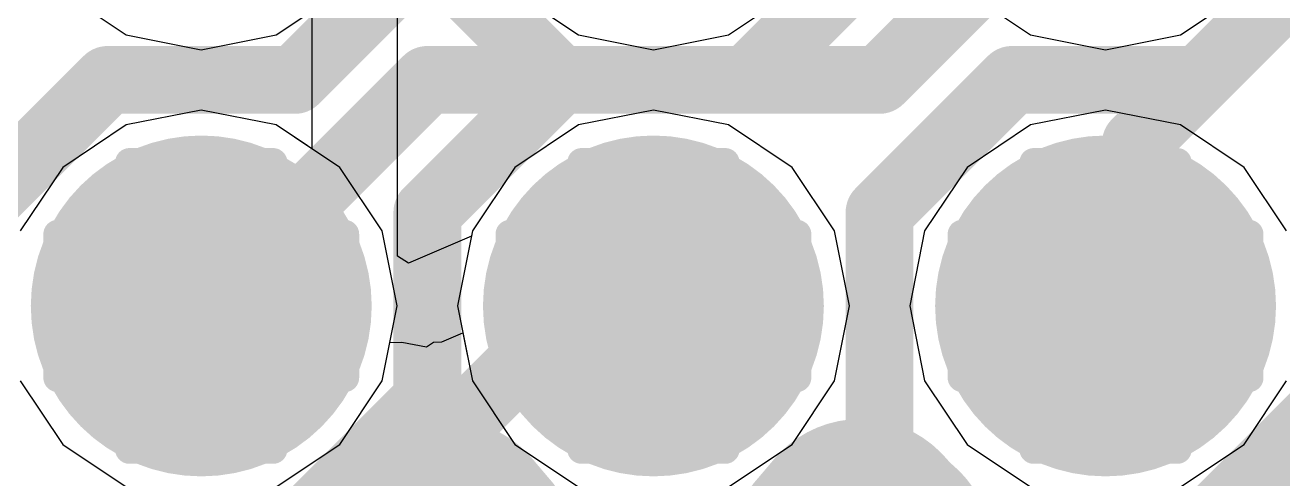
# Model space of a CAD drawing. Header units: millimetres. Extents: x 13 to 259, y -2 to 326.
# Drawn here: x 111.491 to 113.716, y 102.894 to 103.697 of the extents above; entities that cross this region are included whole.
import ezdxf

# ---------------------------------------------------------------- set-up
doc = ezdxf.new("R2010")
doc.units = ezdxf.units.MM
for name, color, linetype in [('BottomLayer', 5, 'Continuous'), ('ConnectLayer', 7, 'Continuous'), ('DrillDrawing', 1, 'Continuous'), ('MidLayer1', 16, 'Continuous'), ('MidLayer2', 76, 'Continuous'), ('MidLayer3', 90, 'Continuous'), ('MidLayer4', 156, 'Continuous'), ('MidLayer5', 130, 'Continuous'), ('MidLayer6', 216, 'Continuous'), ('MultiLayer', 9, 'Continuous'), ('TopLayer', 1, 'Continuous'), ('TopPaste', 8, 'Continuous'), ('TopSolder', 216, 'Continuous')]:
    doc.layers.add(name, color=color, linetype=linetype)

# ---------------------------------------------------------------- blocks, each defined once
blk = doc.blocks.new('BGA144C80P12X12_1000X1000X170_150')
at = {"layer": 'TopLayer', "const_width": 0.2}
for points in [[(-1.3, -0.4, 1), (-1.1, -0.4, 1)], [(-1.3, -1.2, 1), (-1.1, -1.2, 1)], [(-1.3, -2, 1), (-1.1, -2, 1)]]:
    blk.add_lwpolyline(points, format="xyb", close=True, dxfattribs=at)
at = {"layer": 'TopPaste', "const_width": 0.2}
for points in [[(-1.3, -0.4, 1), (-1.1, -0.4, 1)], [(-1.3, -1.2, 1), (-1.1, -1.2, 1)], [(-1.3, -2, 1), (-1.1, -2, 1)]]:
    blk.add_lwpolyline(points, format="xyb", close=True, dxfattribs=at)
at = {"layer": 'TopSolder', "const_width": 0.3016}
for points in [[(-1.3508, -0.4, 1), (-1.0492, -0.4, 1)], [(-1.3508, -1.2, 1), (-1.0492, -1.2, 1)], [(-1.3508, -2, 1), (-1.0492, -2, 1)]]:
    blk.add_lwpolyline(points, format="xyb", close=True, dxfattribs=at)

msp = doc.modelspace()

# ---------------------------------------------------------------- linework, layer by layer
at = {"layer": 'BottomLayer', "const_width": 0.25}
for points in [[(111.6778, 103.2, 1), (111.9278, 103.2, 1)], [(112.4778, 103.2, 1), (112.7278, 103.2, 1)], [(113.2778, 103.2, 1), (113.5278, 103.2, 1)]]:
    msp.add_lwpolyline(points, format="xyb", close=True, dxfattribs=at)
at = {"layer": 'ConnectLayer'}
for p, q in [((112.15, 103.2882), (112.15, 104.425)), ((111.5577, 103.7549), (111.6702, 103.6797)), ((111.5577, 103.7549), (111.6702, 103.6797)), ((111.9355, 103.6797), (112.048, 103.7549)), ((112.3577, 103.7549), (112.4702, 103.6797)), ((112.3577, 103.7549), (112.4702, 103.6797)), ((112.7355, 103.6797), (112.848, 103.7549)), ((112.7355, 103.6797), (112.848, 103.7549)), ((113.1577, 103.7549), (113.2702, 103.6797)), ((113.1577, 103.7549), (113.2702, 103.6797)), ((113.5355, 103.6797), (113.648, 103.7549)), ((113.5355, 103.6797), (113.648, 103.7549)), ((111.9355, 103.6797), (111.9985, 103.7218)), ((111.9985, 103.7218), (111.9985, 103.4782)), ((111.6702, 103.6797), (111.8028, 103.6534)), ((111.6702, 103.6797), (111.8028, 103.6534)), ((111.8028, 103.6534), (111.9355, 103.6797)), ((111.8028, 103.6534), (111.9355, 103.6797)), ((112.4702, 103.6797), (112.6028, 103.6534)), ((112.4702, 103.6797), (112.6028, 103.6534)), ((112.6028, 103.6534), (112.7355, 103.6797)), ((112.6028, 103.6534), (112.7355, 103.6797)), ((113.2702, 103.6797), (113.4028, 103.6534)), ((113.2702, 103.6797), (113.4028, 103.6534)), ((113.4028, 103.6534), (113.5355, 103.6797)), ((113.4028, 103.6534), (113.5355, 103.6797)), ((111.8028, 103.5467), (111.6702, 103.5203)), ((111.8028, 103.5467), (111.6702, 103.5203)), ((111.9355, 103.5203), (111.8028, 103.5467)), ((111.9355, 103.5203), (111.8028, 103.5467)), ((112.6028, 103.5467), (112.4702, 103.5203)), ((112.6028, 103.5467), (112.4702, 103.5203)), ((112.7355, 103.5203), (112.6028, 103.5467)), ((112.7355, 103.5203), (112.6028, 103.5467)), ((113.4028, 103.5467), (113.2702, 103.5203)), ((113.4028, 103.5467), (113.2702, 103.5203)), ((113.5355, 103.5203), (113.4028, 103.5467)), ((113.5355, 103.5203), (113.4028, 103.5467)), ((111.6702, 103.5203), (111.5577, 103.4451)), ((111.6702, 103.5203), (111.5577, 103.4451)), ((112.048, 103.4451), (111.9355, 103.5203)), ((111.9985, 103.4782), (111.9355, 103.5203)), ((112.4702, 103.5203), (112.3577, 103.4451)), ((112.4702, 103.5203), (112.3577, 103.4451)), ((112.848, 103.4451), (112.7355, 103.5203)), ((112.848, 103.4451), (112.7355, 103.5203)), ((113.2702, 103.5203), (113.1577, 103.4451)), ((113.2702, 103.5203), (113.1577, 103.4451)), ((113.648, 103.4451), (113.5355, 103.5203)), ((113.648, 103.4451), (113.5355, 103.5203)), ((111.5577, 103.4451), (111.4826, 103.3327)), ((111.5577, 103.4451), (111.4826, 103.3327)), ((112.1231, 103.3327), (112.048, 103.4451)), ((112.3577, 103.4451), (112.2826, 103.3327)), ((112.3577, 103.4451), (112.2826, 103.3327)), ((112.9231, 103.3327), (112.848, 103.4451)), ((112.9231, 103.3327), (112.848, 103.4451)), ((113.1577, 103.4451), (113.0826, 103.3327)), ((113.1577, 103.4451), (113.0826, 103.3327)), ((113.7231, 103.3327), (113.648, 103.4451)), ((113.7231, 103.3327), (113.648, 103.4451)), ((112.1495, 103.2), (112.1231, 103.3327)), ((112.2807, 103.3232), (112.1693, 103.2759)), ((112.2826, 103.3327), (112.2562, 103.2)), ((112.2826, 103.3327), (112.2807, 103.3232)), ((112.9495, 103.2), (112.9231, 103.3327)), ((112.9495, 103.2), (112.9231, 103.3327)), ((113.0826, 103.3327), (113.0562, 103.2)), ((113.0826, 103.3327), (113.0562, 103.2)), ((112.1693, 103.2759), (112.15, 103.2882)), ((112.1231, 103.0674), (112.1495, 103.2)), ((112.2562, 103.2), (112.2826, 103.0674)), ((112.9231, 103.0674), (112.9495, 103.2)), ((112.9231, 103.0674), (112.9495, 103.2)), ((113.0562, 103.2), (113.0826, 103.0674)), ((113.0562, 103.2), (113.0826, 103.0674)), ((112.2285, 103.1364), (112.2657, 103.1522)), ((112.2657, 103.1522), (112.2826, 103.0674)), ((112.1231, 103.0674), (112.1367, 103.1356)), ((112.1367, 103.1356), (112.1574, 103.1357)), ((112.1574, 103.1357), (112.2015, 103.1278)), ((112.2015, 103.1278), (112.2137, 103.1362)), ((112.2137, 103.1362), (112.2285, 103.1364)), ((111.4826, 103.0674), (111.5577, 102.9549)), ((111.4826, 103.0674), (111.5577, 102.9549)), ((112.048, 102.9549), (112.1231, 103.0674)), ((112.048, 102.9549), (112.1231, 103.0674)), ((112.2826, 103.0674), (112.3577, 102.9549)), ((112.2826, 103.0674), (112.3577, 102.9549)), ((112.848, 102.9549), (112.9231, 103.0674)), ((112.848, 102.9549), (112.9231, 103.0674)), ((113.0826, 103.0674), (113.1577, 102.9549)), ((113.0826, 103.0674), (113.1577, 102.9549)), ((113.648, 102.9549), (113.7231, 103.0674)), ((113.648, 102.9549), (113.7231, 103.0674)), ((111.5577, 102.9549), (111.6702, 102.8797)), ((111.5577, 102.9549), (111.6702, 102.8797)), ((111.9355, 102.8797), (112.048, 102.9549)), ((111.9355, 102.8797), (112.048, 102.9549)), ((112.3577, 102.9549), (112.4702, 102.8797)), ((112.3577, 102.9549), (112.4702, 102.8797)), ((112.7355, 102.8797), (112.848, 102.9549)), ((112.7355, 102.8797), (112.848, 102.9549)), ((113.1577, 102.9549), (113.2702, 102.8797)), ((113.1577, 102.9549), (113.2702, 102.8797)), ((113.5355, 102.8797), (113.648, 102.9549)), ((113.5355, 102.8797), (113.648, 102.9549))]:
    msp.add_line(p, q, dxfattribs=at)
at = {"layer": 'ConnectLayer', "const_width": 0.4}
for points in [[(112.2365, 102.8, -0.061998), (112.3214, 102.6815)], [(112.2365, 102.8, -0.061998), (112.3214, 102.6815)], [(112.8843, 102.6815, -0.061998), (112.9691, 102.8)], [(112.8843, 102.6815, -0.061998), (112.9691, 102.8)], [(112.3214, 102.6815, -0.061998), (112.2028, 102.7663)], [(112.3214, 102.6815, -0.061998), (112.2028, 102.7663)], [(113.0028, 102.7663, -0.061998), (112.8843, 102.6815)], [(113.0028, 102.7663, -0.061998), (112.8843, 102.6815)]]:
    msp.add_lwpolyline(points, format="xyb", dxfattribs=at)
at = {"layer": 'ConnectLayer', "const_width": 0.2}
for points in [[(112.1365, 102.8, 1), (112.3365, 102.8, 1)], [(112.1365, 102.8, 1), (112.3365, 102.8, 1)], [(112.8691, 102.8, 1), (113.0691, 102.8, 1)], [(112.8691, 102.8, 1), (113.0691, 102.8, 1)], [(112.8755, 102.7932, 1), (113.0755, 102.7932, 1)], [(112.8755, 102.7932, 1), (113.0755, 102.7932, 1)], [(112.1028, 102.7663, 1), (112.3028, 102.7663, 1)], [(112.1028, 102.7663, 1), (112.3028, 102.7663, 1)], [(112.9028, 102.7663, 1), (113.1028, 102.7663, 1)], [(112.9028, 102.7663, 1), (113.1028, 102.7663, 1)], [(112.8168, 102.7345, 1), (113.0168, 102.7345, 1)], [(112.8168, 102.7345, 1), (113.0168, 102.7345, 1)], [(112.8168, 102.7345, 1), (113.0168, 102.7345, 1)], [(112.8168, 102.7345, 1), (113.0168, 102.7345, 1)]]:
    msp.add_lwpolyline(points, format="xyb", close=True, dxfattribs=at)
at = {"layer": 'ConnectLayer', "const_width": 0.4}
for points in [[(112.9168, 102.7345), (112.9755, 102.7932)], [(112.9168, 102.7345), (112.9755, 102.7932)], [(112.8438, 102.6615), (112.9168, 102.7345)], [(112.8438, 102.6615), (112.9168, 102.7345)]]:
    msp.add_lwpolyline(points, dxfattribs=at)
at = {"layer": 'DrillDrawing', "const_width": 0.0508}
for points in [[(111.6758, 103.327), (111.6758, 103.454)], [(111.6758, 103.454), (111.9298, 103.454)], [(111.9298, 103.327), (111.9298, 103.454)], [(112.4758, 103.327), (112.4758, 103.454)], [(112.4758, 103.454), (112.7298, 103.454)], [(112.7298, 103.327), (112.7298, 103.454)], [(113.2758, 103.327), (113.2758, 103.454)], [(113.2758, 103.454), (113.5298, 103.454)], [(113.5298, 103.327), (113.5298, 103.454)], [(111.5488, 103.073), (111.5488, 103.327)], [(111.5488, 103.327), (111.6758, 103.327)], [(111.9298, 103.327), (112.0568, 103.327)], [(112.0568, 103.073), (112.0568, 103.327)], [(112.3488, 103.073), (112.3488, 103.327)], [(112.3488, 103.327), (112.4758, 103.327)], [(112.7298, 103.327), (112.8568, 103.327)], [(112.8568, 103.073), (112.8568, 103.327)], [(113.1488, 103.073), (113.1488, 103.327)], [(113.1488, 103.327), (113.2758, 103.327)], [(113.5298, 103.327), (113.6568, 103.327)], [(113.6568, 103.073), (113.6568, 103.327)], [(111.5488, 103.073), (111.6758, 103.073)], [(111.6758, 102.946), (111.6758, 103.073)], [(111.9298, 103.073), (112.0568, 103.073)], [(111.9298, 102.946), (111.9298, 103.073)], [(112.3488, 103.073), (112.4758, 103.073)], [(112.4758, 102.946), (112.4758, 103.073)], [(112.7298, 103.073), (112.8568, 103.073)], [(112.7298, 102.946), (112.7298, 103.073)], [(113.1488, 103.073), (113.2758, 103.073)], [(113.2758, 102.946), (113.2758, 103.073)], [(113.5298, 103.073), (113.6568, 103.073)], [(113.5298, 102.946), (113.5298, 103.073)], [(111.6758, 102.946), (111.9298, 102.946)], [(112.4758, 102.946), (112.7298, 102.946)], [(113.2758, 102.946), (113.5298, 102.946)]]:
    msp.add_lwpolyline(points, dxfattribs=at)
at = {"layer": 'DrillDrawing', "const_width": 0.0254}
for points in [[(111.6631, 103.454, 1), (111.6885, 103.454, 1)], [(111.6631, 103.454, 1), (111.6885, 103.454, 1)], [(111.9171, 103.454, 1), (111.9425, 103.454, 1)], [(111.9171, 103.454, 1), (111.9425, 103.454, 1)], [(112.4631, 103.454, 1), (112.4885, 103.454, 1)], [(112.4631, 103.454, 1), (112.4885, 103.454, 1)], [(112.7171, 103.454, 1), (112.7425, 103.454, 1)], [(112.7171, 103.454, 1), (112.7425, 103.454, 1)], [(113.2631, 103.454, 1), (113.2885, 103.454, 1)], [(113.2631, 103.454, 1), (113.2885, 103.454, 1)], [(113.5171, 103.454, 1), (113.5425, 103.454, 1)], [(113.5171, 103.454, 1), (113.5425, 103.454, 1)], [(111.5361, 103.327, 1), (111.5615, 103.327, 1)], [(111.5361, 103.327, 1), (111.5615, 103.327, 1)], [(111.6631, 103.327, 1), (111.6885, 103.327, 1)], [(111.6631, 103.327, 1), (111.6885, 103.327, 1)], [(111.9171, 103.327, 1), (111.9425, 103.327, 1)], [(111.9171, 103.327, 1), (111.9425, 103.327, 1)], [(112.0441, 103.327, 1), (112.0695, 103.327, 1)], [(112.0441, 103.327, 1), (112.0695, 103.327, 1)], [(112.3361, 103.327, 1), (112.3615, 103.327, 1)], [(112.3361, 103.327, 1), (112.3615, 103.327, 1)], [(112.4631, 103.327, 1), (112.4885, 103.327, 1)], [(112.4631, 103.327, 1), (112.4885, 103.327, 1)], [(112.7171, 103.327, 1), (112.7425, 103.327, 1)], [(112.7171, 103.327, 1), (112.7425, 103.327, 1)], [(112.8441, 103.327, 1), (112.8695, 103.327, 1)], [(112.8441, 103.327, 1), (112.8695, 103.327, 1)], [(113.1361, 103.327, 1), (113.1615, 103.327, 1)], [(113.1361, 103.327, 1), (113.1615, 103.327, 1)], [(113.2631, 103.327, 1), (113.2885, 103.327, 1)], [(113.2631, 103.327, 1), (113.2885, 103.327, 1)], [(113.5171, 103.327, 1), (113.5425, 103.327, 1)], [(113.5171, 103.327, 1), (113.5425, 103.327, 1)], [(113.6441, 103.327, 1), (113.6695, 103.327, 1)], [(113.6441, 103.327, 1), (113.6695, 103.327, 1)], [(111.5361, 103.073, 1), (111.5615, 103.073, 1)], [(111.5361, 103.073, 1), (111.5615, 103.073, 1)], [(111.6631, 103.073, 1), (111.6885, 103.073, 1)], [(111.6631, 103.073, 1), (111.6885, 103.073, 1)], [(111.9171, 103.073, 1), (111.9425, 103.073, 1)], [(111.9171, 103.073, 1), (111.9425, 103.073, 1)], [(112.0441, 103.073, 1), (112.0695, 103.073, 1)], [(112.0441, 103.073, 1), (112.0695, 103.073, 1)], [(112.3361, 103.073, 1), (112.3615, 103.073, 1)], [(112.3361, 103.073, 1), (112.3615, 103.073, 1)], [(112.4631, 103.073, 1), (112.4885, 103.073, 1)], [(112.4631, 103.073, 1), (112.4885, 103.073, 1)], [(112.7171, 103.073, 1), (112.7425, 103.073, 1)], [(112.7171, 103.073, 1), (112.7425, 103.073, 1)], [(112.8441, 103.073, 1), (112.8695, 103.073, 1)], [(112.8441, 103.073, 1), (112.8695, 103.073, 1)], [(113.1361, 103.073, 1), (113.1615, 103.073, 1)], [(113.1361, 103.073, 1), (113.1615, 103.073, 1)], [(113.2631, 103.073, 1), (113.2885, 103.073, 1)], [(113.2631, 103.073, 1), (113.2885, 103.073, 1)], [(113.5171, 103.073, 1), (113.5425, 103.073, 1)], [(113.5171, 103.073, 1), (113.5425, 103.073, 1)], [(113.6441, 103.073, 1), (113.6695, 103.073, 1)], [(113.6441, 103.073, 1), (113.6695, 103.073, 1)], [(111.6631, 102.946, 1), (111.6885, 102.946, 1)], [(111.6631, 102.946, 1), (111.6885, 102.946, 1)], [(111.9171, 102.946, 1), (111.9425, 102.946, 1)], [(111.9171, 102.946, 1), (111.9425, 102.946, 1)], [(112.4631, 102.946, 1), (112.4885, 102.946, 1)], [(112.4631, 102.946, 1), (112.4885, 102.946, 1)], [(112.7171, 102.946, 1), (112.7425, 102.946, 1)], [(112.7171, 102.946, 1), (112.7425, 102.946, 1)], [(113.2631, 102.946, 1), (113.2885, 102.946, 1)], [(113.2631, 102.946, 1), (113.2885, 102.946, 1)], [(113.5171, 102.946, 1), (113.5425, 102.946, 1)], [(113.5171, 102.946, 1), (113.5425, 102.946, 1)]]:
    msp.add_lwpolyline(points, format="xyb", close=True, dxfattribs=at)
at = {"layer": 'MidLayer1', "const_width": 0.2}
for points in [[(111.7028, 103.2, 1), (111.9028, 103.2, 1)], [(112.5028, 103.2, 1), (112.7028, 103.2, 1)], [(113.3028, 103.2, 1), (113.5028, 103.2, 1)]]:
    msp.add_lwpolyline(points, format="xyb", close=True, dxfattribs=at)
at = {"layer": 'MidLayer2', "const_width": 0.12}
for points in [[(112.7685, 103.6), (113.0028, 103.8343)], [(113.5685, 103.6), (113.8028, 103.8343)], [(111.8028, 103.2), (112.2028, 103.6)], [(112.2028, 103.6), (112.7685, 103.6)], [(113.0028, 103.3657), (113.2372, 103.6)], [(113.2372, 103.6), (113.5685, 103.6)], [(113.0028, 100.6343), (113.0028, 103.3657)]]:
    msp.add_lwpolyline(points, dxfattribs=at)
at = {"layer": 'MidLayer2'}
for points, const_width in [([(112.1728, 103.6, 1), (112.2328, 103.6, 1)], 0.06), ([(112.1728, 103.6, 1), (112.2328, 103.6, 1)], 0.06), ([(112.7385, 103.6, 1), (112.7985, 103.6, 1)], 0.06), ([(112.7385, 103.6, 1), (112.7985, 103.6, 1)], 0.06), ([(113.2072, 103.6, 1), (113.2672, 103.6, 1)], 0.06), ([(113.2072, 103.6, 1), (113.2672, 103.6, 1)], 0.06), ([(113.5385, 103.6, 1), (113.5985, 103.6, 1)], 0.06), ([(113.5385, 103.6, 1), (113.5985, 103.6, 1)], 0.06), ([(112.9729, 103.3657, 1), (113.0328, 103.3657, 1)], 0.06), ([(112.9729, 103.3657, 1), (113.0328, 103.3657, 1)], 0.06), ([(111.7028, 103.2, 1), (111.9028, 103.2, 1)], 0.2), ([(112.5028, 103.2, 1), (112.7028, 103.2, 1)], 0.2), ([(113.3028, 103.2, 1), (113.5028, 103.2, 1)], 0.2), ([(111.7728, 103.2, 1), (111.8328, 103.2, 1)], 0.06)]:
    msp.add_lwpolyline(points, format="xyb", close=True, dxfattribs=dict(at, const_width=const_width))
at = {"layer": 'MidLayer3', "const_width": 0.12}
for points in [[(113.0028, 103.6), (113.4028, 104)], [(112.2028, 103.8343), (112.4372, 103.6)], [(113.4564, 103.4879), (113.8028, 103.8343)], [(112.4372, 103.6), (113.0028, 103.6)], [(113.4564, 103.2536), (113.4564, 103.4879)], [(113.4028, 103.2), (113.4564, 103.2536)], [(112.5493, 103.1464), (112.6028, 103.2)], [(112.0695, 102.8), (112.4159, 103.1464)], [(112.4159, 103.1464), (112.5493, 103.1464)], [(113.5685, 102.8), (113.8028, 103.0343)]]:
    msp.add_lwpolyline(points, dxfattribs=at)
at = {"layer": 'MidLayer3'}
for points, const_width in [([(112.4072, 103.6, 1), (112.4672, 103.6, 1)], 0.06), ([(112.4072, 103.6, 1), (112.4672, 103.6, 1)], 0.06), ([(112.9728, 103.6, 1), (113.0328, 103.6, 1)], 0.06), ([(112.9728, 103.6, 1), (113.0328, 103.6, 1)], 0.06), ([(113.4264, 103.4879, 1), (113.4864, 103.4879, 1)], 0.06), ([(113.4264, 103.4879, 1), (113.4864, 103.4879, 1)], 0.06), ([(111.7028, 103.2, 1), (111.9028, 103.2, 1)], 0.2), ([(112.5028, 103.2, 1), (112.7028, 103.2, 1)], 0.2), ([(113.3028, 103.2, 1), (113.5028, 103.2, 1)], 0.2), ([(113.4264, 103.2536, 1), (113.4864, 103.2536, 1)], 0.06), ([(113.4264, 103.2536, 1), (113.4864, 103.2536, 1)], 0.06), ([(112.5728, 103.2, 1), (112.6328, 103.2, 1)], 0.06), ([(113.3728, 103.2, 1), (113.4328, 103.2, 1)], 0.06), ([(112.3859, 103.1464, 1), (112.4459, 103.1464, 1)], 0.06), ([(112.3859, 103.1464, 1), (112.4459, 103.1464, 1)], 0.06), ([(112.5193, 103.1464, 1), (112.5793, 103.1464, 1)], 0.06), ([(112.5193, 103.1464, 1), (112.5793, 103.1464, 1)], 0.06)]:
    msp.add_lwpolyline(points, format="xyb", close=True, dxfattribs=dict(at, const_width=const_width))
at = {"layer": 'MidLayer4', "const_width": 0.12}
for points in [[(111.9685, 103.6), (112.2028, 103.8343)], [(112.7685, 103.6), (113.0028, 103.8343)], [(111.4028, 103.3657), (111.6372, 103.6)], [(111.6372, 103.6), (111.9685, 103.6)], [(112.2028, 103.3657), (112.4372, 103.6)], [(112.4372, 103.6), (112.7685, 103.6)], [(112.2028, 103.0343), (112.2028, 103.3657)], [(111.9685, 102.8), (112.2028, 103.0343)], [(113.5766, 102.8), (113.8028, 103.0263)]]:
    msp.add_lwpolyline(points, dxfattribs=at)
at = {"layer": 'MidLayer4'}
for points, const_width in [([(111.6072, 103.6, 1), (111.6672, 103.6, 1)], 0.06), ([(111.6072, 103.6, 1), (111.6672, 103.6, 1)], 0.06), ([(111.9385, 103.6, 1), (111.9985, 103.6, 1)], 0.06), ([(111.9385, 103.6, 1), (111.9985, 103.6, 1)], 0.06), ([(112.4072, 103.6, 1), (112.4672, 103.6, 1)], 0.06), ([(112.4072, 103.6, 1), (112.4672, 103.6, 1)], 0.06), ([(112.7385, 103.6, 1), (112.7985, 103.6, 1)], 0.06), ([(112.7385, 103.6, 1), (112.7985, 103.6, 1)], 0.06), ([(112.1728, 103.3657, 1), (112.2328, 103.3657, 1)], 0.06), ([(112.1728, 103.3657, 1), (112.2328, 103.3657, 1)], 0.06), ([(111.7028, 103.2, 1), (111.9028, 103.2, 1)], 0.2), ([(112.5028, 103.2, 1), (112.7028, 103.2, 1)], 0.2), ([(113.3028, 103.2, 1), (113.5028, 103.2, 1)], 0.2), ([(112.1728, 103.0343, 1), (112.2328, 103.0343, 1)], 0.06), ([(112.1728, 103.0343, 1), (112.2328, 103.0343, 1)], 0.06)]:
    msp.add_lwpolyline(points, format="xyb", close=True, dxfattribs=dict(at, const_width=const_width))
at = {"layer": 'MidLayer5', "const_width": 0.2}
for points in [[(111.7028, 103.2, 1), (111.9028, 103.2, 1)], [(112.5028, 103.2, 1), (112.7028, 103.2, 1)], [(113.3028, 103.2, 1), (113.5028, 103.2, 1)]]:
    msp.add_lwpolyline(points, format="xyb", close=True, dxfattribs=at)
at = {"layer": 'MidLayer6', "const_width": 0.2}
for points in [[(111.7028, 103.2, 1), (111.9028, 103.2, 1)], [(112.5028, 103.2, 1), (112.7028, 103.2, 1)], [(113.3028, 103.2, 1), (113.5028, 103.2, 1)]]:
    msp.add_lwpolyline(points, format="xyb", close=True, dxfattribs=at)
at = {"layer": 'MultiLayer', "const_width": 0.25}
for points in [[(111.6778, 103.2, 1), (111.9278, 103.2, 1)], [(112.4778, 103.2, 1), (112.7278, 103.2, 1)], [(113.2778, 103.2, 1), (113.5278, 103.2, 1)]]:
    msp.add_lwpolyline(points, format="xyb", close=True, dxfattribs=at)
at = {"layer": 'TopLayer', "const_width": 0.25}
for points in [[(111.6778, 103.2, 1), (111.9278, 103.2, 1)], [(112.4778, 103.2, 1), (112.7278, 103.2, 1)], [(113.2778, 103.2, 1), (113.5278, 103.2, 1)]]:
    msp.add_lwpolyline(points, format="xyb", close=True, dxfattribs=at)

# ---------------------------------------------------------------- block references
at = {"rotation": 270}
msp.add_blockref('BGA144C80P12X12_1000X1000X170_150', (113.8028, 102), dxfattribs=at)

doc.saveas('drawing.dxf')
